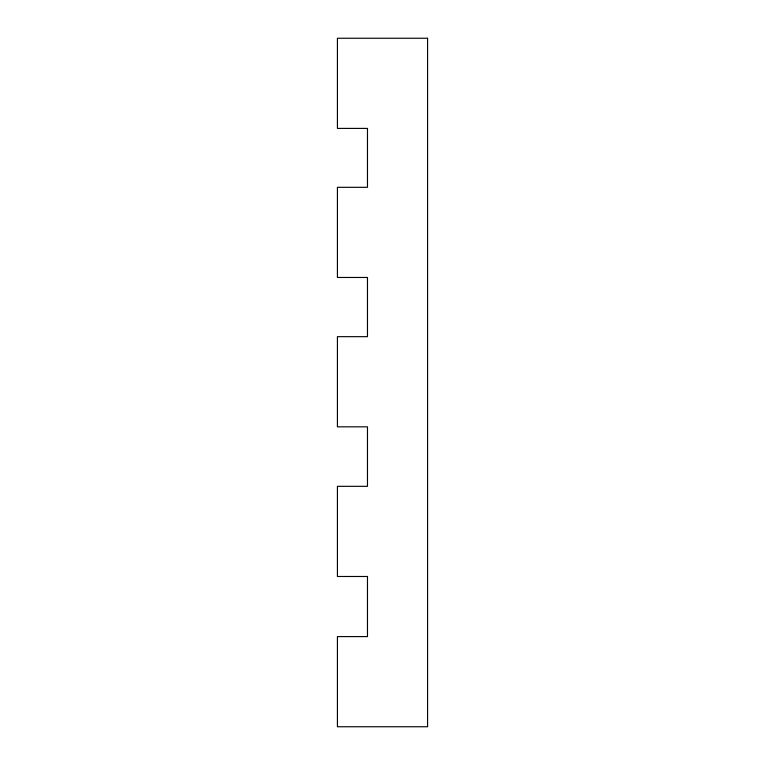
<?xml version="1.0" encoding="UTF-8"?>
<svg xmlns="http://www.w3.org/2000/svg" width="765" height="765" viewBox="0 0 765 765"><rect width="100%" height="100%" fill="white"/><g stroke="black" fill="none" stroke-linecap="round" stroke-linejoin="round"><path stroke-width="1.15" d="M427.578 38.25L337.422 38.25L337.422 128.405L367.477 128.405L367.477 187.31L337.422 187.31L337.422 277.466L367.477 277.466L367.477 336.667L337.422 336.667L337.422 426.832L367.477 426.832L367.477 486.33L337.422 486.33L337.422 576.485L367.477 576.485L367.477 636.595L337.422 636.595L337.422 726.75L427.578 726.75L427.578 38.25"/></g></svg>
